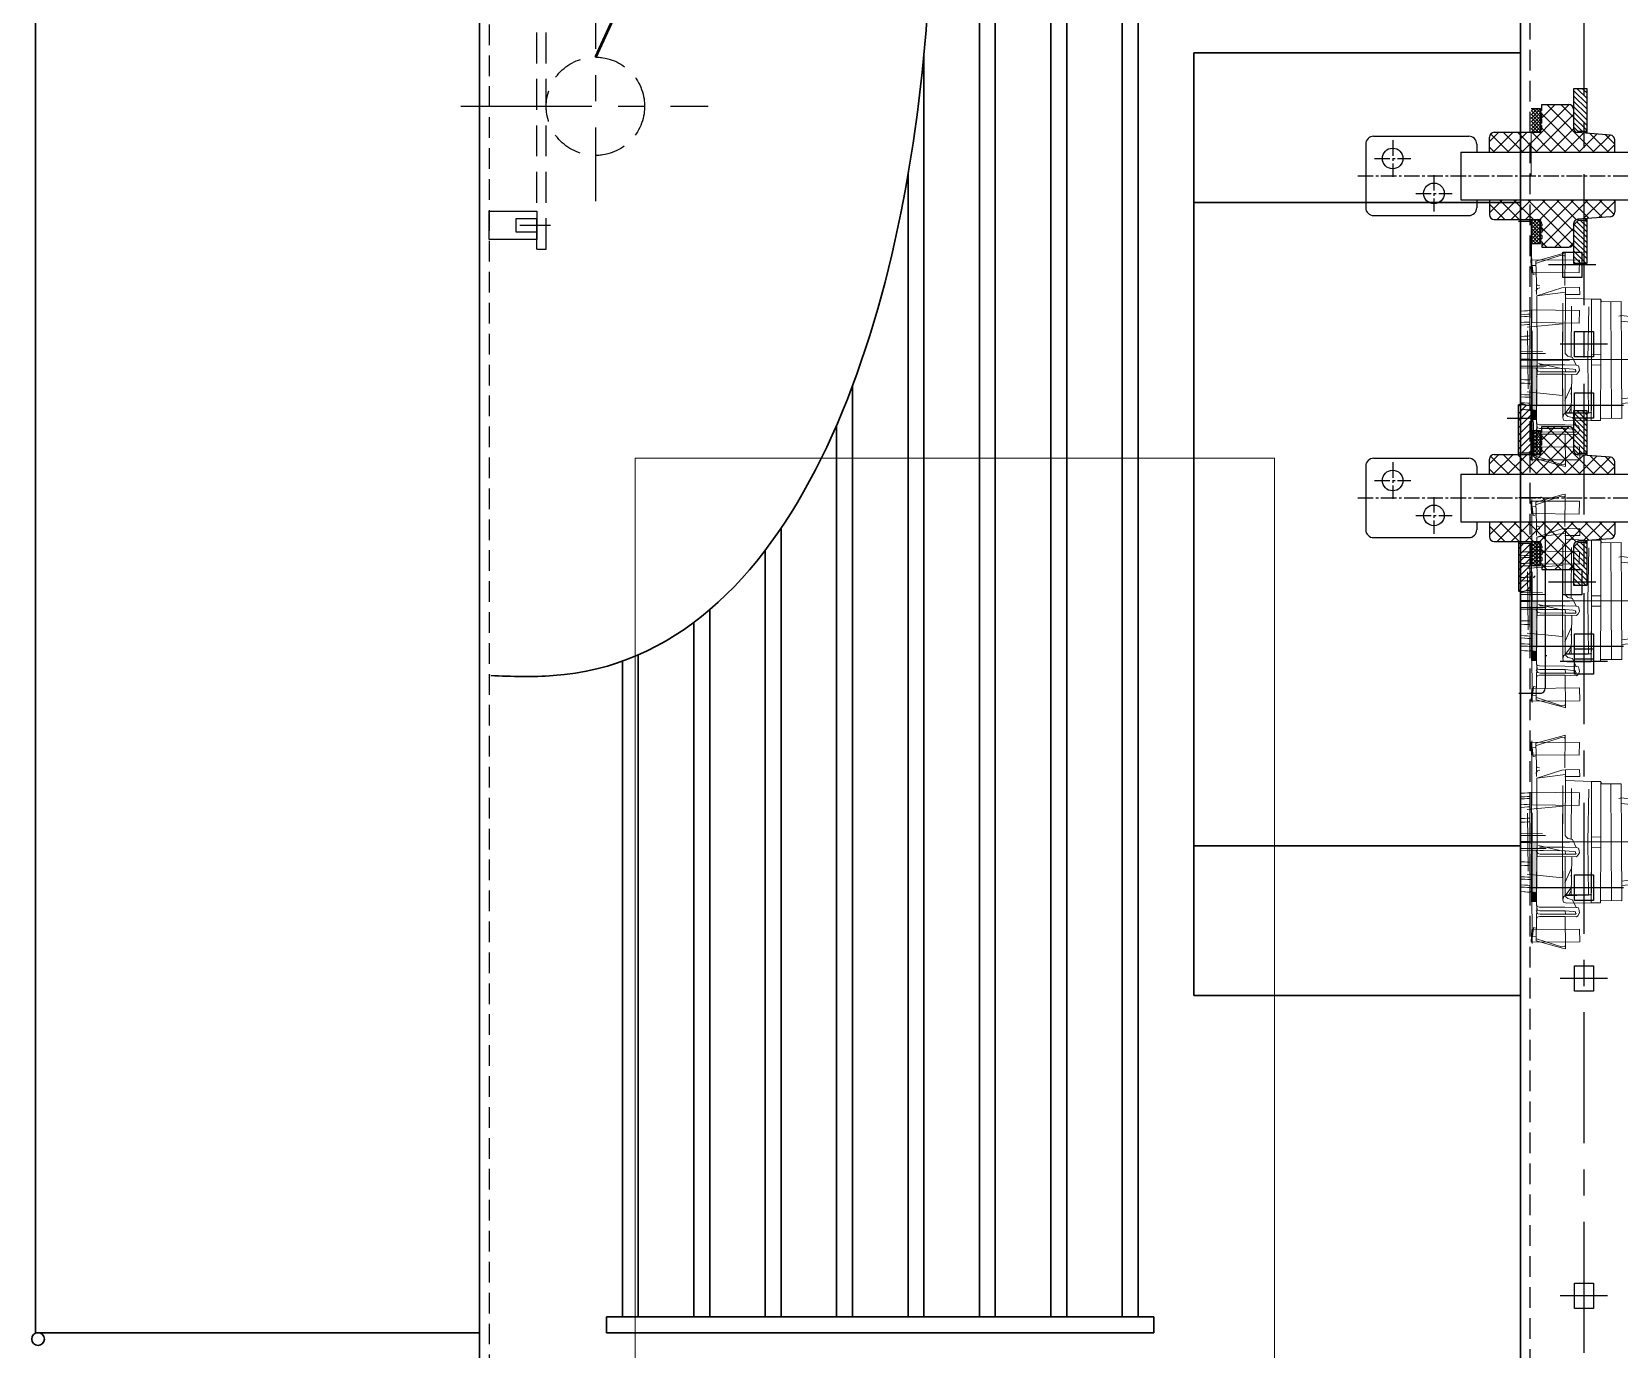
# Model space of a CAD drawing. Header units: millimetres. Extents: x 261789 to 272313, y -191856 to -185409.
# Drawn here: x 265881 to 266881, y -187651 to -186821 of the extents above; entities that cross this region are included whole.
import ezdxf

# ---------------------------------------------------------------- set-up
doc = ezdxf.new("R2010")
doc.units = ezdxf.units.MM
doc.header["$LTSCALE"] = 13
for name, pattern in [('CENTER', [50.8, 31.75, -6.35, 6.35, -6.35]), ('CENTER2', [1.125, 0.75, -0.125, 0.125, -0.125]), ('CENTERX2', [101.6, 63.5, -12.7, 12.7, -12.7]), ('DASHED', [0.75, 0.5, -0.25])]:
    doc.linetypes.add(name, pattern=pattern)
doc.layers.get('0').update_dxf_attribs({"color": 1, "linetype": 'CENTER'})
for name, color, linetype in [('1', 4, 'Continuous'), ('4虚线层', 6, 'DASHED'), ('C00-00-00', 7, 'Continuous'), ('PDF_几何图形', 7, 'Continuous'), ('中心线', 1, 'CENTER2'), ('尺寸线', 3, 'Continuous'), ('粗实线', 4, 'Continuous'), ('细实线', 2, 'Continuous')]:
    doc.layers.add(name, color=color, linetype=linetype)
doc.layers.add('2细实线', color=3, linetype='Continuous', lineweight=20)
doc.layers.add('标注、文本', color=3, linetype='Continuous', lineweight=25)

# ---------------------------------------------------------------- blocks, each defined once
blk = doc.blocks.new('qecweqw')
at = {"layer": 'C00-00-00'}
h = blk.add_hatch(color=256, dxfattribs=at)
h.dxf.hatch_style = 2
h.paths.add_polyline_path([(142974.3, -156956.2), (142974.4, -156987.5), (142977.8, -156988.3)])
h = blk.add_hatch(color=256, dxfattribs=at)
h.dxf.hatch_style = 2
h.paths.add_polyline_path([(142974.3, -156956.2), (142977.8, -156957), (142977.8, -156988.3)])
h = blk.add_hatch(color=256, dxfattribs=at)
h.dxf.hatch_style = 2
h.paths.add_polyline_path([(142974.5, -156993.4), (142977.2, -156994), (142974.3, -156994.1)])
h = blk.add_hatch(color=256, dxfattribs=at)
h.dxf.hatch_style = 2
h.paths.add_polyline_path([(142974.4, -156987.5), (142974.5, -156993.4), (142977.2, -156994)])
h = blk.add_hatch(color=256, dxfattribs=at)
h.dxf.hatch_style = 2
h.paths.add_polyline_path([(142974.4, -156987.5), (142977.8, -156988.3), (142977.2, -156994)])
at = {"color": 2, "linetype": 'ByBlock', "lineweight": 18}
blk.add_line((142967.4, -156925.7), (142967.4, -156987.7), dxfattribs=at)
blk.add_line((143116.3, -156956.2), (142967.4, -156956.5))
at = {"layer": '1', "color": 1, "linetype": 'CENTERX2', "lineweight": -3, "ltscale": 0.1}
blk.add_line((143032.4, -156985.2), (142973.4, -156985.2), dxfattribs=at)
at = {"layer": 'C00-00-00', "lineweight": 0}
for points in [[(142974, -156893.5), (143004.6, -156893.6), (143004.3, -156901.7), (142974.4, -156901.4)], [(142974.6, -156933), (143004.4, -156933.3), (143004.7, -156925.4), (142974.3, -156924.9)], [(142974.2, -157019.6), (143004.9, -157019.4), (143004.6, -157011.3), (142974.6, -157011.6)]]:
    blk.add_lwpolyline(points, close=True, dxfattribs=at)
for points in [[(142974.5, -156929.8), (142974.5, -156892.6)], [(142977.1, -156894.2), (142993.5, -156889.6), (142995.6, -156889.1), (142995.3, -156891.4)], [(142977.4, -156895.6), (142993, -156890.5), (142995.2, -156890.7)], [(142977, -156897.1), (142974.8, -156896.9), (142975.4, -156902.6), (142977.5, -156902.1)], [(142977.1, -156913.2), (142978.2, -156911.5), (142979.6, -156911.1)], [(142979.3, -156909.7), (142977.7, -156909.4), (142977.4, -156908)], [(142977.4, -156908), (142977.6, -156915.2)], [(142995.7, -156910.9), (142993.5, -156911.1), (142977.7, -156916.2)], [(142977.9, -156956.3), (142977.7, -156916.2), (142995.7, -156913.8)], [(142995.7, -156910.9), (143004.5, -156910.7), (143004.9, -156915.2), (142995.4, -156915.2)], [(142995.7, -156910.9), (142995.6, -156952.4), (142996.1, -156953.2), (142997.3, -156954.2)], [(142974.3, -156956.2), (142974.3, -156924.9), (142973.4, -156925.4), (142973.4, -156956.7)], [(142996.3, -156917.6), (143012.2, -156918.3), (143018, -156918.2), (143018, -156956.1)], [(142999.4, -156954.7), (142999.5, -156922.7)], [(143018, -156918.2), (143018.4, -156919.8), (143030.8, -156919.7), (143031.1, -156956.2)], [(143024.3, -156919.7), (143024.6, -156956.2)], [(142967.4, -156925.7), (142973.4, -156925.4)], [(142971.7, -156935.9), (142994, -156933.8)], [(142994, -156933.8), (142993.9, -156956.4)], [(143029.4, -156928.9), (143031, -156928.5), (143066.3, -156933)], [(143075.6, -156933.7), (143111.2, -156937.6), (143111.2, -156956.5)], [(143068.5, -156936.4), (143096.8, -156940.1)], [(143096.6, -156940.7), (143097, -156942.3), (143098.4, -156942.6), (143099.9, -156942.2), (143100.9, -156941)], [(143101.8, -156940.5), (143101.1, -156940.3), (143100.9, -156941)], [(143103.1, -156956.8), (143103, -156941.5), (143102.4, -156940.6), (143101.8, -156940.5)], [(143116.3, -156956.2), (143115.9, -156942.3), (143111.2, -156937.6)], [(142981.3, -156951.3), (142967.4, -156951.1)], [(142967.4, -156952.4), (142983.2, -156952.4)], [(143002.6, -156959.8), (143000.1, -156954.9), (142997.3, -156954.2)], [(143070.3, -156950.7), (143046.3, -156950.3)], [(143103.1, -156950.3), (143079, -156950.5)], [(142967.4, -156960.5), (142983.5, -156960.5)], [(142981.8, -156961.6), (142967.4, -156961.7)], [(142974.3, -156956.2), (142974.4, -156987.5), (142973.5, -156988.1), (142973.4, -156956.7)], [(142977.9, -156956.3), (142977.2, -156994), (142974.3, -156994.1), (142974.3, -156956.2)], [(142974.7, -156960.7), (142974.7, -156989.1)], [(142977.3, -156962), (142978.4, -156963.7), (142979.8, -156964)], [(142977.9, -156956.3), (142977.6, -156995.6), (142978, -156997.1), (142979.4, -156997.4)], [(142977.8, -156959.9), (142978.2, -156961.5), (142979.6, -156961.8)], [(142996.4, -156989.7), (142994.7, -156990.8), (142994.2, -156992.9), (142994.6, -156994.4), (142996.7, -156994.9), (143012, -156994.8), (143017.9, -156994.7), (143018, -156956.1)], [(142995.5, -156965.5), (142995.6, -156990.3), (143010.2, -156990), (143011.7, -156989.6), (143012.1, -156988.2), (143012.2, -156956.2)], [(142995.6, -156961.9), (142995.8, -156964.1)], [(142995.6, -156961.9), (142995.8, -156964.1)], [(143002.3, -156964.1), (143002, -156962.6), (143000.6, -156962.3)], [(143004.7, -156963.2), (143004.4, -156961.7), (143004, -156960.2), (143002.6, -156959.8)], [(143002.7, -156965.7), (143003.7, -156964.5), (143004.7, -156963.2)], [(143018.2, -156993.3), (143031.3, -156993.4), (143031.1, -156956.2)], [(143070.5, -156962.4), (143046.4, -156962.7)], [(143075.4, -156978.8), (143111.2, -156975.4), (143111.2, -156956.5)], [(143103.2, -156962.7), (143079.3, -156962.2)], [(143116.3, -156956.2), (143115.9, -156970.7), (143111.2, -156975.4)], [(142979.5, -156965.4), (142977.9, -156965.8), (142977.6, -156967.2)], [(142995.5, -156965.5), (142995.6, -156990.3), (142996.1, -156991.1), (142997.3, -156992.1)], [(142995.5, -156965.5), (143002.7, -156965.7)], [(142997.8, -156990), (142995.6, -156990.3), (142999.4, -156989.7), (142999.8, -156965.7)], [(143068, -156976.4), (143096.3, -156973.5)], [(143101.1, -156971.7), (143099.9, -156970.6), (143098.5, -156970.3), (143097, -156970.7), (143096.5, -156972.8)], [(143101.1, -156971.7), (143101.6, -156972.5), (143102.3, -156972.7)], [(143102.3, -156972.7), (143103, -156972.8), (143103.3, -156971.4)], [(142971.7, -156976.7), (142993.8, -156978.9)], [(142974.6, -156983.2), (142974.8, -157020.4)], [(143031.3, -156983.9), (143066.3, -156980.4)], [(142967.4, -156987.7), (142973.5, -156988.1)], [(143002.6, -156997.7), (143000.1, -156992.8), (142997.3, -156992.1)], [(142977.3, -156999.9), (142978.4, -157001.6), (142979.8, -157001.9)], [(142977.6, -156995.6), (142977.8, -156997.8), (142978.2, -156999.4), (142979.6, -156999.7)], [(142977.6, -157005), (142977.8, -156997.8)], [(142979.5, -157003.3), (142977.9, -157003.7), (142977.6, -157005)], [(142995.5, -157003.3), (143002.7, -157003.6)], [(143002.3, -157002), (143002, -157000.5), (143000.6, -157000.2)], [(143004.7, -157001.1), (143004.4, -156999.6), (143004, -156998), (143002.6, -156997.7)], [(143002.7, -157003.6), (143003.6, -157003), (143004.7, -157001.1)], [(142977.3, -157015.9), (142975, -157016.1), (142975.6, -157010.4), (142977.7, -157010.9)], [(142977.3, -157018.8), (142993.8, -157023.3), (142995.8, -157023.8), (142995.6, -157021.6)], [(142977.6, -157017.4), (142993.2, -157022.5), (142995.5, -157022.3)]]:
    blk.add_lwpolyline(points, dxfattribs=at)
for points in [[(142977.4, -156908), (142977.4, -156908), (142977.1, -156894.2), (142977.1, -156894.2)], [(142995.3, -156909.6), (142995.3, -156909.6), (142995.6, -156889.1), (142995.6, -156889.1)], [(142994.1, -156920.7), (142994.1, -156920.7), (142993.9, -156956.4), (142993.9, -156956.4)], [(143010.4, -156923), (143010.4, -156923), (143009.9, -156956.4), (143009.9, -156956.4)], [(143012.1, -156924.9), (143012.1, -156924.9), (143012.2, -156956.2), (143012.2, -156956.2)], [(143012.2, -156918.3), (143012.2, -156918.3), (143012.2, -156956.2), (143012.2, -156956.2)], [(142967.4, -156925.7), (142971, -156925.5), (142973.4, -156925.4), (142973.4, -156925.4)], [(142967.4, -156928), (142971.1, -156927.8), (142973.6, -156927.6), (142973.6, -156927.6)], [(142967.4, -156929.3), (142971, -156929.1), (142973.3, -156929), (142973.3, -156929)], [(142967.4, -156932.9), (142970.9, -156932.8), (142973.2, -156932.6), (142973.2, -156932.6)], [(142967.4, -156934.6), (142971.1, -156934.3), (142973.6, -156934.2), (142973.6, -156934.2)], [(143030.8, -156932.1), (143030.8, -156932.1), (143059.3, -156935), (143059.3, -156935)], [(142967.4, -156941.7), (142971, -156941.5), (142973.3, -156941.4), (142973.3, -156941.4)], [(142967.4, -156943.9), (142971.1, -156943.8), (142973.6, -156943.7), (142973.6, -156943.7)], [(142971.9, -156938.2), (142971.9, -156938.2), (142972.2, -156974.7), (142972.2, -156974.7)], [(142974.8, -156938.1), (142974.8, -156938.1), (142974.5, -156974.5), (142974.5, -156974.5)], [(143094.5, -156956.3), (143094.5, -156956.3), (143094.7, -156939.6), (143094.7, -156939.6)], [(143096.5, -156956.8), (143096.5, -156956.8), (143096.8, -156940.1), (143096.8, -156940.1)], [(143101, -156956.3), (143101, -156956.3), (143100.9, -156941), (143100.9, -156941)], [(143101.8, -156940.5), (143101.8, -156940.5), (143101.9, -156939.8), (143101.9, -156939.8)], [(143012.1, -156953.3), (143012.1, -156953.3), (143018, -156953.2), (143018, -156953.2)], [(142973.6, -156956.1), (142973.6, -156956.1), (142970.9, -156956.1), (142967.4, -156956.1)], [(142967.4, -156956.6), (142976.7, -156956.6), (142998.2, -156956.6), (142998.2, -156956.6)], [(142973.4, -156956.7), (142973.4, -156956.7), (142970.8, -156956.7), (142967.4, -156956.7)], [(142978.8, -156958.7), (142978.8, -156958.7), (142994, -156962.2), (142994, -156962.2)], [(142995.4, -156959.6), (142995.4, -156959.6), (142979.4, -156959.6), (142979.4, -156959.6)], [(142995.6, -156961.9), (142995.6, -156961.9), (142979.6, -156961.8), (142979.6, -156961.8)], [(142995.8, -156964.1), (142995.8, -156964.1), (142979.8, -156964), (142979.8, -156964)], [(142993.8, -156978.9), (142993.8, -156978.9), (142993.9, -156956.4), (142993.9, -156956.4)], [(142994.2, -156992.9), (142994.2, -156992.9), (142993.9, -156956.4), (142993.9, -156956.4)], [(143002.6, -156959.8), (143002.6, -156959.8), (142995.4, -156959.6), (142995.4, -156959.6)], [(142995.6, -156961.9), (142995.6, -156961.9), (143000.6, -156962.3), (143000.6, -156962.3)], [(142995.8, -156964.1), (142995.8, -156964.1), (143002.3, -156964.1), (143002.3, -156964.1)], [(143002.3, -156964.1), (143002.3, -156964.1), (143002.5, -156963.4), (143002.5, -156963.4)], [(143010.2, -156990), (143010.2, -156990), (143009.9, -156956.4), (143009.9, -156956.4)], [(143012, -156994.8), (143012, -156994.8), (143012.2, -156956.2), (143012.2, -156956.2)], [(143012.1, -156959.8), (143012.1, -156959.8), (143017.9, -156959.7), (143017.9, -156959.7)], [(143024.7, -156993.3), (143024.7, -156993.3), (143024.6, -156956.2), (143024.6, -156956.2)], [(143094.5, -156956.3), (143094.5, -156956.3), (143094.8, -156973.8), (143094.8, -156973.8)], [(143096.5, -156956.8), (143096.5, -156956.8), (143096.3, -156973.5), (143096.3, -156973.5)], [(143101, -156956.3), (143101, -156956.3), (143101, -156972.3), (143101, -156972.3)], [(143103.1, -156956.8), (143103.1, -156956.8), (143103.3, -156971.4), (143103.3, -156971.4)], [(142967.4, -156968.9), (142971.1, -156969), (142973.5, -156969.1), (142973.5, -156969.1)], [(142967.4, -156971.1), (142971.2, -156971.3), (142973.7, -156971.4), (142973.7, -156971.4)], [(142995.5, -156965.5), (142995.5, -156965.5), (142979.5, -156965.4), (142979.5, -156965.4)], [(142995.3, -156982.2), (142995.3, -156982.2), (142999.6, -156973), (142999.6, -156973)], [(142967.4, -156978.3), (142971.1, -156978.5), (142973.5, -156978.6), (142973.5, -156978.6)], [(142967.4, -156979.8), (142971.3, -156980), (142973.9, -156980.1), (142973.9, -156980.1)], [(142967.4, -156983.5), (142971.2, -156983.6), (142973.8, -156983.8), (142973.8, -156983.8)], [(142967.4, -156984.9), (142971.1, -156985), (142973.4, -156985.1), (142973.4, -156985.1)], [(142999.8, -156984.7), (142999.8, -156984.7), (142995.6, -156990.3), (142995.6, -156990.3)], [(142999.1, -156978), (142999.1, -156978), (142999.3, -156977.3), (142999.3, -156977.3)], [(143031.2, -156981), (143031.2, -156981), (143059.7, -156977.4), (143059.7, -156977.4)], [(142967.4, -156987.7), (142971.1, -156987.9), (142973.5, -156988.1), (142973.5, -156988.1)], [(142994.2, -156992.9), (142994.2, -156992.9), (142994.4, -156992.2), (142994.4, -156992.2)], [(142996.4, -156989.7), (142996.4, -156989.7), (143012.4, -156989.8), (143012.4, -156989.8)], [(142999.3, -156986.7), (142999.3, -156986.7), (142997.8, -156990), (142997.8, -156990)], [(142995.4, -156997.5), (142995.4, -156997.5), (142979.4, -156997.4), (142979.4, -156997.4)], [(142995.5, -157003.3), (142995.5, -157003.3), (142979.5, -157003.3), (142979.5, -157003.3)], [(142995.6, -156999.7), (142995.6, -156999.7), (142979.6, -156999.7), (142979.6, -156999.7)], [(142995.8, -157002), (142995.8, -157002), (142979.8, -157001.9), (142979.8, -157001.9)], [(143002.6, -156997.7), (143002.6, -156997.7), (142995.4, -156997.5), (142995.4, -156997.5)], [(142995.5, -157003.3), (142995.5, -157003.3), (142995.8, -157023.8), (142995.8, -157023.8)], [(142995.6, -156999.7), (142995.6, -156999.7), (142995.8, -157002), (142995.8, -157002)], [(142995.6, -156999.7), (142995.6, -156999.7), (143000.6, -157000.2), (143000.6, -157000.2)], [(142995.8, -157002), (142995.8, -157002), (143002.3, -157002), (143002.3, -157002)], [(143002.3, -157002), (143002.3, -157002), (143002.5, -157001.3), (143002.5, -157001.3)], [(142977.6, -157005), (142977.6, -157005), (142977.3, -157018.8), (142977.3, -157018.8)]]:
    blk.add_open_spline(points, degree=3, dxfattribs=at)
at = {"layer": '粗实线'}
for p, q in [((143001.4, -156977.2), (143013.4, -156977.2)), ((143001.4, -156993.2), (143001.4, -156977.2)), ((143013.4, -156977.2), (143013.4, -156993.2)), ((143013.4, -156993.2), (143001.4, -156993.2))]:
    blk.add_line(p, q, dxfattribs=at)
blk = doc.blocks.new('A$C3F113F42')
at = {"layer": '1', "color": 1, "linetype": 'CENTERX2', "lineweight": -3, "ltscale": 0.1}
for p, q in [((84.7, 340.8), (84.7, 30.3)), ((5.5, 290), (153.3, 290)), ((5.5, 190), (153.3, 190)), ((0, 90), (155.7, 90))]:
    blk.add_line(p, q, dxfattribs=at)
at = {"layer": '4虚线层', "ltscale": 3}
for p, q in [((53.7, 380), (47.7, 380)), ((47.7, 0), (47.7, 380)), ((53.7, 0), (53.7, 380)), ((37, 365), (62.1, 365)), ((37, 15), (62.1, 15)), ((47.7, 0), (53.7, 0))]:
    blk.add_line(p, q, dxfattribs=at)
at = {"layer": '4虚线层', "ltscale": 5}
for points in [[(17.7, 373.9), (47.7, 373.9), (47.7, 356.1), (17.7, 356.1)], [(17.7, 373.9), (47.7, 373.9), (47.7, 356.1), (17.7, 356.1)], [(17.7, 23.9), (47.7, 23.9), (47.7, 6.1), (17.7, 6.1)], [(17.7, 23.9), (47.7, 23.9), (47.7, 6.1), (17.7, 6.1)]]:
    blk.add_lwpolyline(points, close=True, dxfattribs=at)
at = {"layer": '4虚线层', "ltscale": 3}
for points in [[(34.8, 369.3), (47.7, 369.3), (47.7, 360.7), (34.8, 360.7)], [(34.8, 369.3), (47.7, 369.3), (47.7, 360.7), (34.8, 360.7)], [(34.8, 19.3), (47.7, 19.3), (47.7, 10.7), (34.8, 10.7)], [(34.8, 19.3), (47.7, 19.3), (47.7, 10.7), (34.8, 10.7)]]:
    blk.add_lwpolyline(points, close=True, dxfattribs=at)
for centre in [(84.7, 290), (84.7, 190), (84.7, 90)]:
    blk.add_circle(centre, 31, dxfattribs=at)

msp = doc.modelspace()

# ---------------------------------------------------------------- hatches: boundary and pattern name
at = {"layer": '尺寸线'}
h = msp.add_hatch(dxfattribs=at)
h.set_pattern_fill('ANSI37', color=1, scale=0.5, angle=-90)
h.set_pattern_definition([(315, (266528.3984, -186779.553), (1.122532, 1.122532), []), (45, (266528.3984, -186779.553), (-1.122532, 1.122532), [])])
h.paths.add_polyline_path([(266831.628, -186953.97), (266831.628, -186939.986, 0.21525044), (266829.378, -186938.97), (266825.628, -186938.97), (266825.628, -186953.97)])
h.paths.add_polyline_path([(266831.628, -186939.986), (266831.628, -186938.97), (266829.378, -186938.97, -0.21525044)], flags=17)
h.paths.add_polyline_path([(266829.378, -186883.97, 0.21525044), (266831.628, -186882.955), (266831.628, -186868.97), (266825.628, -186868.97), (266825.628, -186883.97)])
h.paths.add_polyline_path([(266828.439, -186877.998, -1), (266828.439, -186877.878, -1)], flags=16)
h.paths.add_polyline_path([(266831.628, -186883.97), (266831.628, -186882.955, -0.21525044), (266829.378, -186883.97)], flags=17)
h = msp.add_hatch(dxfattribs=at)
h.set_pattern_fill('ANSI37', color=1, scale=0.5, angle=-90)
h.set_pattern_definition([(315, (266528.3984, -186982.5528), (1.122532, 1.122532), []), (45, (266528.3984, -186982.5528), (-1.122532, 1.122532), [])])
h.paths.add_polyline_path([(266831.628, -187156.97), (266831.628, -187142.986, 0.21525044), (266829.378, -187141.97), (266825.628, -187141.97), (266825.628, -187156.97)])
h.paths.add_polyline_path([(266831.628, -187142.986), (266831.628, -187141.97), (266829.378, -187141.97, -0.21525044)], flags=17)
h.paths.add_polyline_path([(266829.378, -187086.97, 0.21525044), (266831.628, -187085.954), (266831.628, -187071.97), (266825.628, -187071.97), (266825.628, -187086.97)])
h.paths.add_polyline_path([(266828.439, -187080.997, -1), (266828.439, -187080.877, -1)], flags=16)
h.paths.add_polyline_path([(266831.628, -187086.97), (266831.628, -187085.954, -0.21525044), (266829.378, -187086.97)], flags=17)
at = {"layer": '细实线'}
h = msp.add_hatch(dxfattribs=at)
h.set_pattern_fill('ANSI31', color=256, scale=0.75, angle=-90)
h.set_pattern_definition([(315, (273663.0698, -185872.3154), (1.683798, 1.683798), [])])
h.paths.add_polyline_path([(266855.378, -186883.47), (266859.878, -186883.47), (266860.878, -186882.47), (266860.878, -186856.47), (266852.378, -186856.47), (266852.378, -186880.47)])
h.paths.add_polyline_path([(266860.878, -186966.47), (266860.878, -186940.47), (266859.878, -186939.47), (266855.378, -186939.47), (266852.378, -186942.47), (266852.378, -186966.47)])
h = msp.add_hatch(dxfattribs=at)
h.set_pattern_fill('ANSI37', color=256, scale=2, angle=-90)
h.set_pattern_definition([(315, (273663.07, -185872.3154), (4.490128, 4.490128), []), (45, (273663.07, -185872.3154), (-4.490128, 4.490128), [])])
h.paths.add_polyline_path([(266831.628, -186883.97), (266831.628, -186882.955, -0.21525044), (266829.378, -186883.97)], flags=17)
h.paths.add_polyline_path([(266831.628, -186939.986), (266831.628, -186938.97), (266829.378, -186938.97, -0.21525044)], flags=17)
h.paths.add_polyline_path([(266878.378, -186896.47), (266878.378, -186888.748, 0.39190223), (266875.608, -186885.757), (266855.148, -186884.183, -0.39190223), (266852.378, -186881.192), (266852.378, -186869.47, 0.41421356), (266849.378, -186866.47), (266832.378, -186866.47), (266832.378, -186870.002, 0.77459667), (266832.378, -186871.938), (266832.378, -186874.002, 0.77459667), (266832.378, -186875.938), (266832.378, -186878.002, 0.77459667), (266832.378, -186879.938), (266832.378, -186880.97, -0.18267581), (266831.628, -186882.955), (266831.628, -186883.97), (266829.378, -186883.97), (266802.378, -186883.97, 0.41421356), (266799.378, -186886.97), (266799.378, -186896.47)])
h.paths.add_polyline_path([(266849.378, -186956.47, 0.41421356), (266852.378, -186953.47), (266852.378, -186941.748, -0.39190223), (266855.148, -186938.757), (266875.608, -186937.183, 0.39190223), (266878.378, -186934.192), (266878.378, -186926.47), (266799.378, -186926.47), (266799.378, -186935.97, 0.41421356), (266802.378, -186938.97), (266831.628, -186938.97), (266831.628, -186939.986, -0.18267581), (266832.378, -186941.97), (266832.378, -186943.002, 0.77459667), (266832.378, -186944.938), (266832.378, -186947.002, 0.77459667), (266832.378, -186948.938), (266832.378, -186951.002, 0.77459667), (266832.378, -186952.938), (266832.378, -186956.47)])
h = msp.add_hatch(dxfattribs=at)
h.set_pattern_fill('ANSI31', color=256)
h.set_pattern_definition([(45, (273663.0698, -186075.3153), (-2.245064, 2.245064), [])])
edge = h.paths.add_edge_path()
edge.add_line((266825.628, -187085.97), (266825.628, -187055.739))
edge.add_spline(control_points=[(266825.628, -187055.739), (266824.854, -187055.961), (266823.042, -187056.387), (266820.411, -187055.124), (266818.498, -187055.454), (266817.628, -187055.669)], knot_values=[0.49913492, 0.49913492, 0.49913492, 0.49913492, 2.84911168, 6.01408334, 8.64219882, 8.64219882, 8.64219882, 8.64219882], degree=3, periodic=0)
edge.add_line((266817.628, -187055.669), (266817.628, -187085.97))
edge.add_line((266817.628, -187085.97), (266825.628, -187085.97))
edge = h.paths.add_edge_path()
edge.add_spline(control_points=[(266817.628, -187173.271), (266818.498, -187173.486), (266820.411, -187173.816), (266823.042, -187172.553), (266824.854, -187172.979), (266825.628, -187173.201)], knot_values=[0.49913492, 0.49913492, 0.49913492, 0.49913492, 3.12725041, 6.29222206, 8.64219882, 8.64219882, 8.64219882, 8.64219882], degree=3, periodic=0)
edge.add_line((266825.628, -187173.201), (266825.628, -187142.97))
edge.add_line((266825.628, -187142.97), (266817.628, -187142.97))
edge.add_line((266817.628, -187142.97), (266817.628, -187173.271))
h = msp.add_hatch(dxfattribs=at)
h.set_pattern_fill('ANSI31', color=256, scale=0.75, angle=-90)
h.set_pattern_definition([(315, (273663.0698, -186075.3153), (1.683798, 1.683798), [])])
h.paths.add_polyline_path([(266855.378, -187086.47), (266859.878, -187086.47), (266860.878, -187085.47), (266860.878, -187059.47), (266852.378, -187059.47), (266852.378, -187083.47)])
h.paths.add_polyline_path([(266860.878, -187169.47), (266860.878, -187143.47), (266859.878, -187142.47), (266855.378, -187142.47), (266852.378, -187145.47), (266852.378, -187169.47)])
h = msp.add_hatch(dxfattribs=at)
h.set_pattern_fill('ANSI37', color=256, scale=2, angle=-90)
h.set_pattern_definition([(315, (273663.07, -186075.3153), (4.490128, 4.490128), []), (45, (273663.07, -186075.3153), (-4.490128, 4.490128), [])])
h.paths.add_polyline_path([(266831.628, -187086.97), (266831.628, -187085.954, -0.21525044), (266829.378, -187086.97)], flags=17)
h.paths.add_polyline_path([(266831.628, -187142.986), (266831.628, -187141.97), (266829.378, -187141.97, -0.21525044)], flags=17)
h.paths.add_polyline_path([(266878.378, -187099.47), (266878.378, -187091.748, 0.39190223), (266875.608, -187088.757), (266855.148, -187087.183, -0.39190223), (266852.378, -187084.192), (266852.378, -187072.47, 0.41421356), (266849.378, -187069.47), (266832.378, -187069.47), (266832.378, -187073.002, 0.77459667), (266832.378, -187074.938), (266832.378, -187077.002, 0.77459667), (266832.378, -187078.938), (266832.378, -187081.002, 0.77459667), (266832.378, -187082.938), (266832.378, -187083.97, -0.18267581), (266831.628, -187085.954), (266831.628, -187086.97), (266829.378, -187086.97), (266802.378, -187086.97, 0.41421356), (266799.378, -187089.97), (266799.378, -187099.47)])
h.paths.add_polyline_path([(266849.378, -187159.47, 0.41421356), (266852.378, -187156.47), (266852.378, -187144.748, -0.39190223), (266855.148, -187141.757), (266875.608, -187140.183, 0.39190223), (266878.378, -187137.192), (266878.378, -187129.47), (266799.378, -187129.47), (266799.378, -187138.97, 0.41421356), (266802.378, -187141.97), (266831.628, -187141.97), (266831.628, -187142.986, -0.18267581), (266832.378, -187144.97), (266832.378, -187146.002, 0.77459667), (266832.378, -187147.938), (266832.378, -187150.002, 0.77459667), (266832.378, -187151.938), (266832.378, -187154.002, 0.77459667), (266832.378, -187155.938), (266832.378, -187159.47)])

# ---------------------------------------------------------------- linework, layer by layer
at = {"layer": '1', "color": 1, "linetype": 'CENTERX2', "lineweight": -3, "ltscale": 0.1}
for p, q in [((266858.963, -187917.47), (266858.963, -186197.47)), ((266866.421, -186967.47), (266836.675, -186967.47)), ((266873.757, -187017.47), (266844.011, -187017.47)), ((266866.421, -187167.47), (266836.675, -187167.47)), ((266873.757, -187217.47), (266844.011, -187217.47)), ((266873.757, -187417.47), (266844.011, -187417.47)), ((266873.757, -187617.47), (266844.011, -187617.47))]:
    msp.add_line(p, q, dxfattribs=at)
at = {"layer": '2细实线', "linetype": 'ByBlock'}
msp.add_line((266825.628, -186883.97), (266825.628, -186911.47), dxfattribs=at)
msp.add_lwpolyline([(266260.88, -187739.47), (266663.88, -187739.47), (266663.88, -187089.47), (266260.88, -187089.47)], close=True, dxfattribs=at)
at = {"layer": '4虚线层', "ltscale": 2}
for p, q in [((266824.963, -187917.47), (266824.963, -186197.47)), ((266168.963, -186367.47), (266168.963, -187739.47))]:
    msp.add_line(p, q, dxfattribs=at)
at = {"layer": 'PDF_几何图形'}
for p, q in [((266810.604, -187064.074), (266824.147, -187064.074)), ((266827.123, -187086.727), (266827.123, -187067.05)), ((266817.939, -187114.074), (266831.483, -187114.074)), ((266834.458, -187136.728), (266834.458, -187117.05)), ((266834.458, -187136.728), (266834.458, -187234.568)), ((266817.939, -187237.543), (266831.483, -187237.543))]:
    msp.add_line(p, q, dxfattribs=at)
for points in [[(266827.123, -187067.05), (266827.001, -187066.321), (266826.698, -187065.592), (266826.273, -187064.924), (266825.605, -187064.499), (266824.876, -187064.196), (266824.147, -187064.074)], [(266827.123, -187086.727), (266827.244, -187087.213), (266827.609, -187087.578), (266828.155, -187087.699)], [(266834.458, -187117.05), (266834.337, -187116.321), (266834.033, -187115.593), (266833.608, -187114.925), (266832.94, -187114.499), (266832.211, -187114.196), (266831.483, -187114.074)], [(266834.458, -187136.728), (266834.58, -187137.213), (266834.944, -187137.578), (266835.491, -187137.699)], [(266828.155, -187163.918), (266827.609, -187164.04), (266827.244, -187164.404), (266827.123, -187164.951)], [(266835.491, -187213.919), (266834.944, -187214.04), (266834.58, -187214.404), (266834.458, -187214.951)], [(266831.483, -187237.543), (266832.211, -187237.483), (266832.94, -187237.179), (266833.608, -187236.693), (266834.033, -187236.086), (266834.337, -187235.357), (266834.458, -187234.568)]]:
    msp.add_lwpolyline(points, dxfattribs=at)
at = {"layer": '中心线'}
for p, q in [((266738.378, -186888.97), (266738.378, -186911.97)), ((266726.878, -186900.47), (266749.878, -186900.47)), ((266716.378, -186911.47), (267087.878, -186911.47)), ((266764.378, -186910.97), (266764.378, -186933.97)), ((266752.878, -186922.47), (266775.878, -186922.47)), ((266738.378, -187091.97), (266738.378, -187114.97)), ((266726.878, -187103.47), (266749.878, -187103.47)), ((266716.378, -187114.47), (267102.51, -187114.47)), ((266764.378, -187113.97), (266764.378, -187136.97)), ((266752.878, -187125.47), (266775.878, -187125.47))]:
    msp.add_line(p, q, dxfattribs=at)
at = {"layer": '粗实线', "lineweight": 50}
msp.add_line((266576.781, -186092.853), (266235.963, -186836.573), dxfattribs=at)
at = {"layer": '粗实线', "lineweight": 30}
for p, q in [((266162.963, -186367.47), (266162.963, -187739.47)), ((266818.963, -187911.47), (266818.963, -186367.47)), ((266818.963, -187917.47), (266818.963, -186367.47)), ((265882.963, -186640.656), (265882.963, -187640.656)), ((266477.932, -186650.656), (266477.932, -187630.656)), ((266477.932, -186650.656), (266477.932, -187630.656)), ((266487.932, -186650.656), (266487.932, -187630.656)), ((266487.932, -186650.656), (266487.932, -187630.656)), ((266522.932, -186650.656), (266522.932, -187630.656)), ((266522.932, -186650.656), (266522.932, -187630.656)), ((266532.932, -186650.656), (266532.932, -187630.656)), ((266532.932, -186650.656), (266532.932, -187630.656)), ((266567.932, -186650.656), (266567.932, -187630.656)), ((266567.932, -186650.656), (266567.932, -187630.656)), ((266577.932, -186650.656), (266577.932, -187630.656)), ((266577.932, -186650.656), (266577.932, -187630.656)), ((266442.932, -186834.932), (266442.932, -187630.656)), ((266442.932, -186834.932), (266442.932, -187630.656)), ((266612.963, -186833.876), (266612.963, -187428.184)), ((266612.963, -186833.876), (266818.963, -186833.876)), ((266432.932, -186910.265), (266432.932, -187630.656)), ((266432.932, -186910.265), (266432.932, -187630.656)), ((266612.963, -186928.227), (266818.963, -186928.227)), ((266397.932, -187043.69), (266397.932, -187630.656)), ((266397.932, -187043.69), (266397.932, -187630.656)), ((266387.932, -187068.573), (266387.932, -187630.656)), ((266387.932, -187068.573), (266387.932, -187630.656)), ((266352.932, -187133.562), (266352.932, -187630.656)), ((266352.932, -187133.562), (266352.932, -187630.656)), ((266342.932, -187147.519), (266342.932, -187630.656)), ((266342.932, -187147.519), (266342.932, -187630.656)), ((266307.932, -187184.96), (266307.932, -187630.656)), ((266307.932, -187184.96), (266307.932, -187630.656)), ((266297.932, -187192.954), (266297.932, -187630.656)), ((266297.932, -187192.954), (266297.932, -187630.656)), ((266252.932, -187217.362), (266252.932, -187630.656)), ((266252.932, -187217.362), (266252.932, -187630.656)), ((266262.932, -187213.403), (266262.932, -187630.656)), ((266262.932, -187213.403), (266262.932, -187630.656)), ((266612.963, -187333.832), (266818.963, -187333.832)), ((266612.963, -187428.184), (266818.963, -187428.184)), ((266242.932, -187630.656), (266587.932, -187630.656)), ((266242.932, -187640.656), (266242.932, -187630.656)), ((266587.932, -187640.656), (266587.932, -187630.656)), ((265882.963, -187640.656), (266162.963, -187640.656)), ((266242.932, -187640.656), (266587.932, -187640.656))]:
    msp.add_line(p, q, dxfattribs=at)
at = {"layer": '粗实线'}
for p, q in [((266860.878, -186856.47), (266852.378, -186856.47)), ((266852.378, -186856.47), (266852.378, -186881.192)), ((266860.878, -186884.624), (266860.878, -186856.47)), ((266825.628, -186868.97), (266831.628, -186868.97)), ((266831.628, -186868.97), (266831.628, -186883.97)), ((266832.378, -186866.47), (266849.378, -186866.47)), ((266832.378, -186870.002), (266832.378, -186866.47)), ((266832.378, -186874.002), (266832.378, -186871.938)), ((266832.378, -186878.002), (266832.378, -186875.938)), ((266726.378, -186886.47), (266786.378, -186886.47)), ((266799.378, -186896.47), (266799.378, -186886.97)), ((266802.378, -186883.97), (266831.628, -186883.97)), ((266832.378, -186880.97), (266832.378, -186879.938)), ((266855.378, -186883.47), (266852.378, -186880.47)), ((266875.608, -186885.757), (266855.148, -186884.183)), ((266859.878, -186883.47), (266855.378, -186883.47)), ((266855.378, -186884.201), (266855.378, -186883.47)), ((266859.878, -186883.47), (266860.878, -186882.47)), ((266859.878, -186883.47), (266859.878, -186884.547)), ((266878.378, -186896.47), (266878.378, -186888.748)), ((266721.378, -186891.47), (266721.378, -186931.47)), ((266781.378, -186896.47), (266908.378, -186896.47)), ((266781.378, -186896.47), (266781.378, -186926.47)), ((266791.378, -186891.47), (266791.378, -186896.47)), ((266781.378, -186926.47), (266908.378, -186926.47)), ((266791.378, -186926.47), (266791.378, -186931.47)), ((266799.378, -186926.47), (266799.378, -186935.97)), ((266878.378, -186926.47), (266878.378, -186934.192)), ((266726.378, -186936.47), (266786.378, -186936.47)), ((266802.378, -186938.97), (266831.628, -186938.97)), ((266825.628, -186938.97), (266825.628, -186970.201)), ((266831.628, -186953.97), (266831.628, -186938.97)), ((266875.608, -186937.183), (266855.148, -186938.757)), ((266855.378, -186939.47), (266855.378, -186938.739)), ((266859.878, -186938.393), (266859.878, -186939.47)), ((266860.878, -186966.47), (266860.878, -186938.316)), ((266817.628, -186939.97), (266825.628, -186939.97)), ((266832.378, -186941.97), (266832.378, -186943.002)), ((266832.378, -186944.938), (266832.378, -186947.002)), ((266832.378, -186948.938), (266832.378, -186951.002)), ((266855.378, -186939.47), (266852.378, -186942.47)), ((266852.378, -186941.748), (266852.378, -186966.47)), ((266859.878, -186939.47), (266855.378, -186939.47)), ((266859.878, -186939.47), (266860.878, -186940.47)), ((266825.628, -186953.97), (266831.628, -186953.97)), ((266832.378, -186952.938), (266832.378, -186956.47)), ((266832.378, -186956.47), (266849.378, -186956.47)), ((266852.378, -186966.47), (266860.878, -186966.47)), ((266817.628, -187086.97), (266817.628, -187055.669)), ((266825.628, -187086.97), (266825.628, -187055.739)), ((266860.878, -187059.47), (266852.378, -187059.47)), ((266852.378, -187059.47), (266852.378, -187084.192)), ((266860.878, -187087.624), (266860.878, -187059.47)), ((266825.628, -187071.97), (266831.628, -187071.97)), ((266831.628, -187071.97), (266831.628, -187086.97)), ((266832.378, -187069.47), (266849.378, -187069.47)), ((266832.378, -187073.002), (266832.378, -187069.47)), ((266832.378, -187077.002), (266832.378, -187074.938)), ((266832.378, -187081.002), (266832.378, -187078.938)), ((266802.378, -187086.97), (266831.628, -187086.97)), ((266817.628, -187085.97), (266825.628, -187085.97)), ((266832.378, -187083.97), (266832.378, -187082.938)), ((266855.378, -187086.47), (266852.378, -187083.47)), ((266875.608, -187088.757), (266855.148, -187087.183)), ((266859.878, -187086.47), (266855.378, -187086.47)), ((266855.378, -187087.201), (266855.378, -187086.47)), ((266859.878, -187086.47), (266860.878, -187085.47)), ((266859.878, -187086.47), (266859.878, -187087.547)), ((266721.378, -187094.47), (266721.378, -187134.47)), ((266726.378, -187089.47), (266786.378, -187089.47)), ((266791.378, -187094.47), (266791.378, -187099.47)), ((266799.378, -187099.47), (266799.378, -187089.97)), ((266878.378, -187099.47), (266878.378, -187091.748)), ((266781.378, -187099.47), (266908.378, -187099.47)), ((266781.378, -187099.47), (266781.378, -187129.47)), ((266781.378, -187129.47), (266908.378, -187129.47)), ((266791.378, -187129.47), (266791.378, -187134.47)), ((266799.378, -187129.47), (266799.378, -187138.97)), ((266878.378, -187129.47), (266878.378, -187137.192)), ((266726.378, -187139.47), (266786.378, -187139.47)), ((266802.378, -187141.97), (266831.628, -187141.97)), ((266817.628, -187141.97), (266817.628, -187173.271)), ((266817.628, -187142.97), (266825.628, -187142.97)), ((266825.628, -187141.97), (266825.628, -187173.201)), ((266831.628, -187156.97), (266831.628, -187141.97)), ((266832.378, -187144.97), (266832.378, -187146.002)), ((266832.378, -187147.938), (266832.378, -187150.002)), ((266855.378, -187142.47), (266852.378, -187145.47)), ((266852.378, -187144.748), (266852.378, -187169.47)), ((266875.608, -187140.183), (266855.148, -187141.757)), ((266855.378, -187142.47), (266855.378, -187141.739)), ((266859.878, -187142.47), (266855.378, -187142.47)), ((266859.878, -187141.393), (266859.878, -187142.47)), ((266859.878, -187142.47), (266860.878, -187143.47)), ((266860.878, -187169.47), (266860.878, -187141.316)), ((266825.628, -187156.97), (266831.628, -187156.97)), ((266832.378, -187151.938), (266832.378, -187154.002)), ((266832.378, -187155.938), (266832.378, -187159.47)), ((266832.378, -187159.47), (266849.378, -187159.47)), ((266852.378, -187169.47), (266860.878, -187169.47))]:
    msp.add_line(p, q, dxfattribs=at)
for points in [[(266845.628, -186959.47), (266857.628, -186959.47), (266857.628, -186975.47), (266845.628, -186975.47)], [(266852.963, -187009.47), (266864.963, -187009.47), (266864.963, -187025.47), (266852.963, -187025.47)], [(266845.628, -187159.47), (266857.628, -187159.47), (266857.628, -187175.47), (266845.628, -187175.47)], [(266852.963, -187209.47), (266864.963, -187209.47), (266864.963, -187225.47), (266852.963, -187225.47)], [(266852.963, -187409.47), (266864.963, -187409.47), (266864.963, -187425.47), (266852.963, -187425.47)], [(266852.963, -187609.47), (266864.963, -187609.47), (266864.963, -187625.47), (266852.963, -187625.47)]]:
    msp.add_lwpolyline(points, close=True, dxfattribs=at)
for centre in [(266738.378, -186900.47), (266764.378, -186922.47), (266738.378, -187103.47), (266764.378, -187125.47)]:
    msp.add_circle(centre, 6.5, dxfattribs=at)
at = {"layer": '粗实线', "lineweight": 30}
msp.add_circle((265884.693, -187644.655), 4, dxfattribs=at)
at = {"layer": '粗实线'}
for centre, radius, start, end in [((266849.378, -186869.47), 3, 0, 90), ((266832.628, -186870.97), 1, 104.477512, 255.522488), ((266832.628, -186874.97), 1, 104.477512, 255.522488), ((266832.628, -186878.97), 1, 104.477512, 255.522488), ((266726.378, -186891.47), 5, 90, 180), ((266786.378, -186891.47), 5, 0, 90), ((266802.378, -186886.97), 3, 90, 180), ((266829.378, -186880.97), 3, 270, 0), ((266855.378, -186881.192), 3, 180, 265.601295), ((266875.378, -186888.748), 3, 0, 85.601295), ((266726.378, -186931.47), 5, 180, 270), ((266786.378, -186931.47), 5, 270, 0), ((266802.378, -186935.97), 3, 180, 270), ((266829.378, -186941.97), 3, 0, 90), ((266855.378, -186941.748), 3, 94.398705, 180), ((266875.378, -186934.192), 3, 274.398705, 0), ((266832.628, -186943.97), 1, 104.477512, 255.522488), ((266832.628, -186947.97), 1, 104.477512, 255.522488), ((266832.628, -186951.97), 1, 104.477512, 255.522488), ((266849.378, -186953.47), 3, 270, 0), ((266832.628, -187073.97), 1, 104.477512, 255.522488), ((266832.628, -187077.97), 1, 104.477512, 255.522488), ((266849.378, -187072.47), 3, 0, 90), ((266802.378, -187089.97), 3, 90, 180), ((266829.378, -187083.97), 3, 270, 0), ((266832.628, -187081.97), 1, 104.477512, 255.522488), ((266855.378, -187084.192), 3, 180, 265.601295), ((266875.378, -187091.748), 3, 0, 85.601295), ((266726.378, -187094.47), 5, 90, 180), ((266786.378, -187094.47), 5, 0, 90), ((266726.378, -187134.47), 5, 180, 270), ((266786.378, -187134.47), 5, 270, 0), ((266802.378, -187138.97), 3, 180, 270), ((266875.378, -187137.192), 3, 274.398705, 0), ((266829.378, -187144.97), 3, 0, 90), ((266832.628, -187146.97), 1, 104.477512, 255.522488), ((266855.378, -187144.748), 3, 94.398705, 180), ((266832.628, -187150.97), 1, 104.477512, 255.522488), ((266832.628, -187154.97), 1, 104.477512, 255.522488), ((266849.378, -187156.47), 3, 270, 0)]:
    msp.add_arc(centre, radius, start, end, dxfattribs=at)
at = {"layer": '粗实线', "lineweight": 30}
msp.add_spline([(266168.963, -186567.168), (266405.017, -186610.417), (266444.269, -186819.625), (266209.37, -187226.483), (266169.932, -187226.483)], degree=3, dxfattribs=at)
at = {"layer": '细实线'}
for points in [[(266825.628, -187055.739), (266824.854, -187055.961), (266823.042, -187056.387), (266820.411, -187055.124), (266818.498, -187055.454), (266817.628, -187055.669)], [(266825.628, -187173.201), (266824.854, -187172.979), (266823.042, -187172.553), (266820.411, -187173.816), (266818.498, -187173.486), (266817.628, -187173.271)]]:
    msp.add_open_spline(points, degree=3, knots=[0.49913492, 0.49913492, 0.49913492, 0.49913492, 2.84911168, 6.01408334, 8.64219882, 8.64219882, 8.64219882, 8.64219882], dxfattribs=at)

# ---------------------------------------------------------------- block references
at = {"color": 7, "linetype": 'ByBlock', "lineweight": 30}
for p in [(123851.515, -30070.928), (123851.515, -30222.928), (123851.515, -30374.928)]:
    msp.add_blockref('qecweqw', p, dxfattribs=at)
at = {"layer": '标注、文本'}
msp.add_blockref('A$C3F113F42', (266151.215, -186957.573), dxfattribs=at)

doc.saveas('drawing.dxf')
